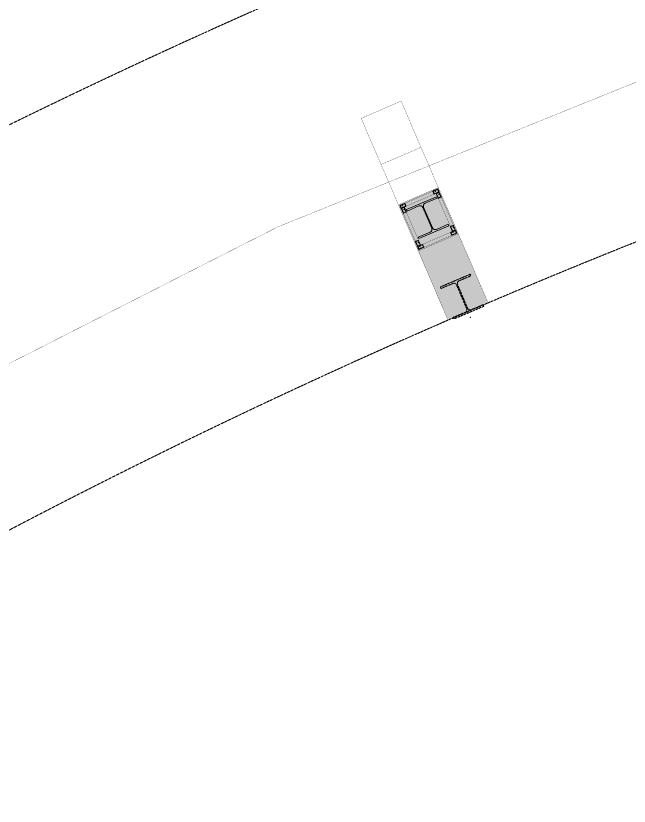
# Model space of a CAD drawing. Extents: x -1457 to 23780, y -2071 to 4205.
# Drawn here: x 7833 to 8397, y 980 to 1707 of the extents above; entities that cross this region are included whole.
import ezdxf

# ---------------------------------------------------------------- set-up
doc = ezdxf.new("R2010")
doc.units = 0
doc.header["$MEASUREMENT"] = 0
doc.linetypes.add('HIDDEN', pattern=[0.375, 0.25, -0.125])
doc.layers.get('0').update_dxf_attribs({"color": 9, "lineweight": 9})
doc.layers.add('M-TEFRIS2-015', color=129, linetype='Continuous', lineweight=9)

# ---------------------------------------------------------------- blocks, each defined once
blk = doc.blocks.new('prf 3x5')
for points in [[(-2, -1.5), (2, -1.5, 0.414214), (2.5, -1), (2.5, 1, 0.414214), (2, 1.5), (-2, 1.5, 0.414214), (-2.5, 1), (-2.5, -1, 0.414214)], [(-2, -1.2), (2, -1.2, 0.414214), (2.2, -1), (2.2, 1, 0.414214), (2, 1.2), (-2, 1.2, 0.414214), (-2.2, 1), (-2.2, -1, 0.414214)]]:
    blk.add_lwpolyline(points, format="xyb", close=True)
at = {"color": 252}
blk.add_point((-0.5, 0.5), dxfattribs=at)
blk = doc.blocks.new('prf-300')
at = {"linetype": 'Continuous'}
for p, q in [((0, 29), (30, 29)), ((0, 29), (0, 27.6)), ((0, 27.6), (11.88, 27.6)), ((14.58, 24.9), (14.58, 4.1)), ((15.43, 24.9), (15.43, 4.1)), ((30, 27.6), (18.13, 27.6)), ((30, 29), (30, 27.6)), ((0, 1.4), (11.88, 1.4)), ((0, 0), (0, 1.4)), ((30, 1.4), (18.13, 1.4)), ((30, 0), (30, 1.4)), ((0, 0), (30, 0))]:
    blk.add_line(p, q, dxfattribs=at)
for centre, start, end in [((11.88, 24.9), 0, 90), ((18.13, 24.9), 90, 180), ((11.88, 4.1), 270, 0), ((18.13, 4.1), 180, 270)]:
    blk.add_arc(centre, 2.7, start, end, dxfattribs=at)

msp = doc.modelspace()

# ---------------------------------------------------------------- hatches: boundary and pattern name
at = {"layer": 'M-TEFRIS2-015', "linetype": 'HIDDEN', "lineweight": 0}
h = msp.add_hatch(color=256, dxfattribs=at)
h.dxf.hatch_style = 1
h.paths.add_polyline_path([(8221.33, 1548.83), (8267.14, 1442.67), (8230.15, 1426.99), (8184.61, 1532.99)])

# ---------------------------------------------------------------- linework, layer by layer
for p, q in [((8223.11, 1457.43), (8250.73, 1469.14)), ((8250.73, 1469.14), (8251.33, 1467.71)), ((8251.33, 1467.71), (8240.42, 1463.09)), ((8223.71, 1456), (8223.11, 1457.43)), ((8234.62, 1460.63), (8223.71, 1456)), ((8238.16, 1459.2), (8247.33, 1437.56)), ((8238.99, 1459.55), (8248.16, 1437.91)), ((8251.7, 1436.48), (8262.61, 1441.11)), ((8262.61, 1441.11), (8263.22, 1439.68)), ((8234.99, 1429.4), (8245.9, 1434.02)), ((8263.22, 1439.68), (8235.6, 1427.97)), ((8235.6, 1427.97), (8234.99, 1429.4))]:
    msp.add_line(p, q, dxfattribs=at)
at = {"layer": 'M-TEFRIS2-015', "linetype": 'HIDDEN', "lineweight": 0, "const_width": 0.2}
msp.add_lwpolyline([(7129.5, 979.76, -0.152644), (10705.5, 2076.19, -0.10573)], format="xyb", dxfattribs=at)
for points in [[(8150.35, 1612.53), (8187.05, 1628.35), (8205.34, 1585.91), (8168.62, 1570.1)], [(8221.33, 1548.83), (8267.14, 1442.67), (8230.15, 1426.99), (8184.61, 1532.99)], [(8202.88, 1490.57), (8184.61, 1532.99), (8221.35, 1548.8), (8239.63, 1506.39)], [(8203.4, 1491.88), (8185.92, 1532.46), (8220.82, 1547.49), (8238.32, 1506.91)], [(8204.97, 1495.82), (8189.86, 1530.89), (8219.26, 1543.55), (8234.37, 1508.48)]]:
    msp.add_lwpolyline(points, close=True, dxfattribs=at)
for points in [[(8221.33, 1548.83), (8197.57, 1603.97)], [(8160.85, 1588.16), (8184.61, 1532.99)], [(8202.88, 1490.57), (8239.63, 1506.39)], [(8239.63, 1506.39), (8267.14, 1442.67)], [(8202.88, 1490.57), (8230.15, 1426.99)]]:
    msp.add_lwpolyline(points, dxfattribs=at)
at = {"layer": 'M-TEFRIS2-015', "linetype": 'HIDDEN', "lineweight": 0}
for centre, radius, start, end in [((10671.39, -4192.32), 6459.13, 96.245926, 119.431338), ((10671.39, -4192.32), 6126.58, 96.245926, 118.979595), ((8241.48, 1460.6), 2.7, 112.97499, 202.97499), ((8235.67, 1458.14), 2.7, 22.97499, 112.97499), ((8244.85, 1436.51), 2.7, 292.97499, 22.97499), ((8250.65, 1438.97), 2.7, 202.97499, 292.97499)]:
    msp.add_arc(centre, radius, start, end, dxfattribs=at)
msp.add_point((8250.73, 1429.46), dxfattribs=at)

# ---------------------------------------------------------------- block references
for name, p, rotation in [('prf 3x5', (8219.12, 1545.13), 23.29427194047105), ('prf 3x5', (8221.62, 1541.85), 293.294271940471), ('prf-300', (8203.45, 1501.9), 23.31197227258336), ('prf 3x5', (8188.81, 1532.07), 23.29427194047105), ('prf 3x5', (8189.48, 1528), 293.294271940471), ('prf 3x5', (8234.76, 1511.37), 293.294271940471), ('prf 3x5', (8235.41, 1507.3), 23.29427194047105), ('prf 3x5', (8202.6, 1497.52), 293.294271940471), ('prf 3x5', (8205.1, 1494.24), 23.29427194047105)]:
    msp.add_blockref(name, p, dxfattribs=dict(at, rotation=rotation))

doc.saveas('drawing.dxf')
